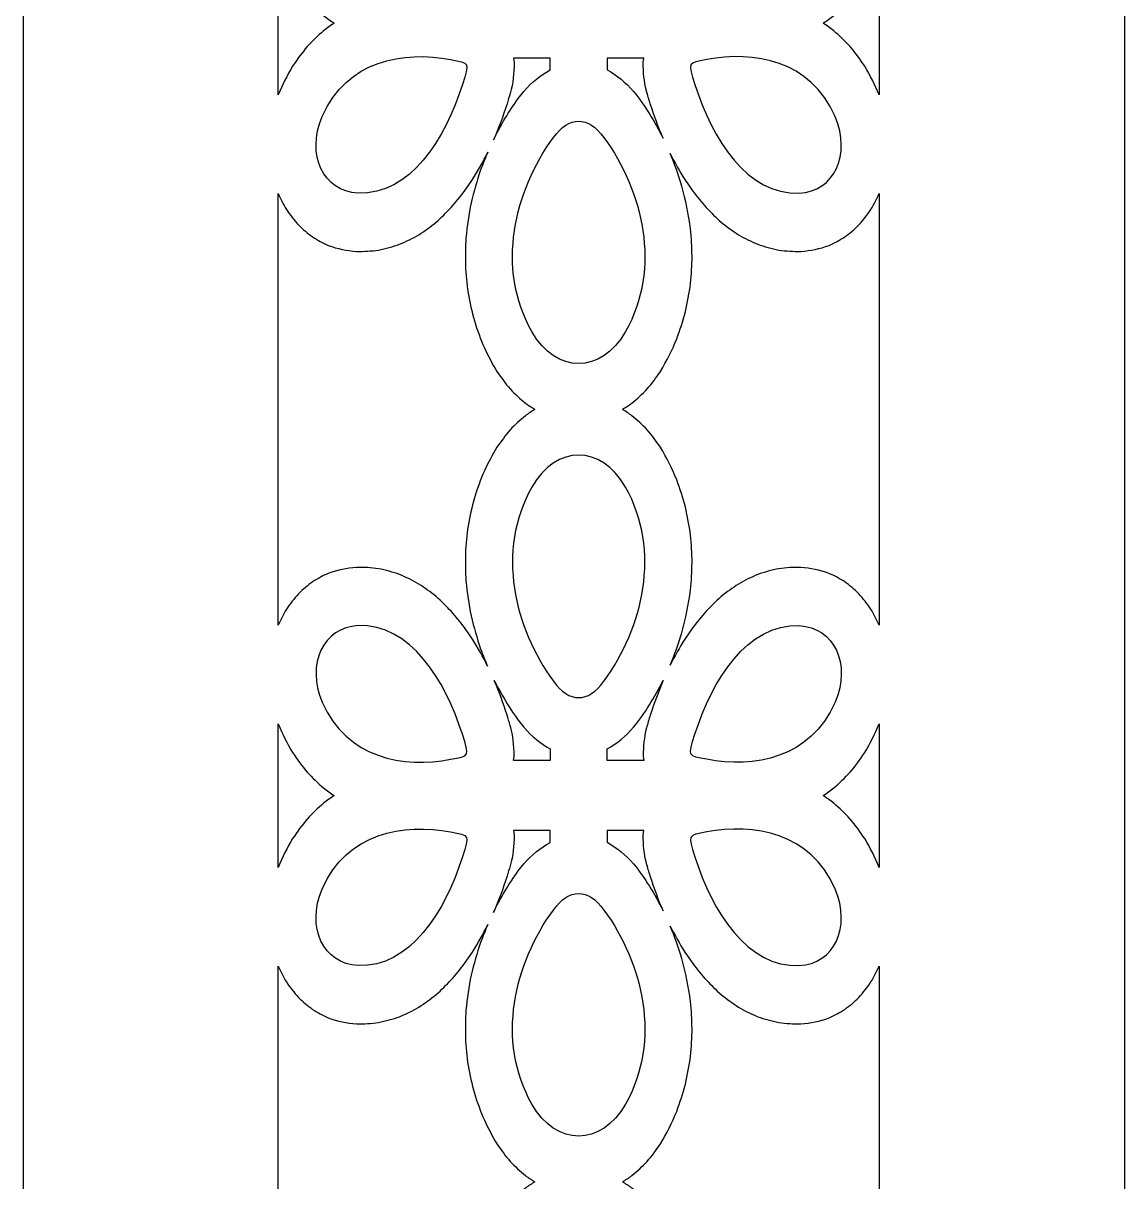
# Model space of a CAD drawing. Header units: centimetres. Extents: x -9.5 to -0.2, y -14.4 to 13.7.
# Drawn here: x -9.463 to -5.922, y -7.232 to -3.507 of the extents above; entities that cross this region are included whole.
import ezdxf

# ---------------------------------------------------------------- set-up
doc = ezdxf.new("R2010")
doc.units = ezdxf.units.CM
doc.header["$MEASUREMENT"] = 0
doc.layers.add('layer 1', color=7, linetype='Continuous')

msp = doc.modelspace()

# ---------------------------------------------------------------- linework, layer by layer
at = {"layer": 'layer 1', "color": 35}
for points, knots in [([(-5.92155, -14.3507), (-5.92155, -14.3507), (-9.46292, -14.3507), (-9.46292, -14.3507), (-9.46292, -14.3507), (-9.46292, -14.3507), (-9.46292, 13.74302), (-9.46292, 13.74302), (-9.46292, 13.74302), (-9.46292, 13.74302), (-5.92155, 13.74302), (-5.92155, 13.74302), (-5.92155, 13.74302), (-5.92155, 13.74302), (-5.92155, -14.3507), (-5.92155, -14.3507)], [0, 0, 0, 0, 0.2, 0.2, 0.2, 0.2, 0.4, 0.4, 0.4, 0.4, 0.6, 0.6, 0.6, 0.6, 1, 1, 1, 1]), ([(-8.64304, -3.73809), (-8.62951, -3.70492), (-8.61458, -3.67561), (-8.59679, -3.64556), (-8.59679, -3.64556), (-8.58185, -3.62312), (-8.56685, -3.60295), (-8.54998, -3.58271), (-8.54998, -3.58271), (-8.53291, -3.56434), (-8.51598, -3.54795), (-8.49745, -3.5319), (-8.49745, -3.5319), (-8.48605, -3.52303), (-8.47475, -3.51488), (-8.46337, -3.50733), (-8.46337, -3.50733), (-8.47481, -3.49966), (-8.48607, -3.49151), (-8.49745, -3.48265), (-8.49745, -3.48265), (-8.51598, -3.4666), (-8.5329, -3.45021), (-8.54998, -3.43184), (-8.54998, -3.43184), (-8.56685, -3.4116), (-8.58185, -3.39143), (-8.59679, -3.36898), (-8.59679, -3.36898), (-8.61458, -3.33894), (-8.62951, -3.30962), (-8.64304, -3.27646), (-8.64304, -3.27646), (-8.64304, -3.27646), (-8.64304, -3.73809), (-8.64304, -3.73809)], [0, 0, 0, 0, 0.1, 0.1, 0.1, 0.1, 0.2, 0.2, 0.2, 0.2, 0.3, 0.3, 0.3, 0.3, 0.4, 0.4, 0.4, 0.4, 0.5, 0.5, 0.5, 0.5, 0.6, 0.6, 0.6, 0.6, 0.7, 0.7, 0.7, 0.7, 0.8, 0.8, 0.8, 0.8, 1, 1, 1, 1]), ([(-6.71138, -3.27646), (-6.72491, -3.30962), (-6.73985, -3.33895), (-6.75763, -3.36898), (-6.75763, -3.36898), (-6.77258, -3.39143), (-6.78758, -3.41161), (-6.80445, -3.43185), (-6.80445, -3.43185), (-6.82154, -3.45022), (-6.83846, -3.46661), (-6.85699, -3.48266), (-6.85699, -3.48266), (-6.86834, -3.49148), (-6.87956, -3.49962), (-6.89096, -3.50727), (-6.89096, -3.50727), (-6.87956, -3.51493), (-6.86833, -3.52306), (-6.85698, -3.53189), (-6.85698, -3.53189), (-6.83845, -3.54795), (-6.82153, -3.56433), (-6.80445, -3.58271), (-6.80445, -3.58271), (-6.78758, -3.60294), (-6.77257, -3.62312), (-6.75763, -3.64556), (-6.75763, -3.64556), (-6.73985, -3.6756), (-6.72491, -3.70492), (-6.71138, -3.73808), (-6.71138, -3.73808), (-6.71138, -3.73808), (-6.71138, -3.27646), (-6.71138, -3.27646)], [0, 0, 0, 0, 0.1, 0.1, 0.1, 0.1, 0.2, 0.2, 0.2, 0.2, 0.3, 0.3, 0.3, 0.3, 0.4, 0.4, 0.4, 0.4, 0.5, 0.5, 0.5, 0.5, 0.6, 0.6, 0.6, 0.6, 0.7, 0.7, 0.7, 0.7, 0.8, 0.8, 0.8, 0.8, 1, 1, 1, 1]), ([(-8.08879, -3.62397), (-8.23923, -3.59547), (-8.42272, -3.6253), (-8.50148, -3.80779), (-8.50148, -3.80779), (-8.55417, -3.92987), (-8.49847, -4.04887), (-8.38645, -4.05361), (-8.38645, -4.05361), (-8.21898, -4.0607), (-8.1063, -3.87955), (-8.05108, -3.70454), (-8.05108, -3.70454), (-8.02837, -3.63258), (-8.02692, -3.63568), (-8.08879, -3.62397)], [0, 0, 0, 0, 0.2, 0.2, 0.2, 0.2, 0.4, 0.4, 0.4, 0.4, 0.6, 0.6, 0.6, 0.6, 1, 1, 1, 1]), ([(-7.26564, -3.62397), (-7.11519, -3.59546), (-6.9317, -3.6253), (-6.85294, -3.80779), (-6.85294, -3.80779), (-6.80025, -3.92987), (-6.85595, -4.04887), (-6.96798, -4.05362), (-6.96798, -4.05362), (-7.13544, -4.0607), (-7.24813, -3.87955), (-7.30334, -3.70455), (-7.30334, -3.70455), (-7.32605, -3.63258), (-7.3275, -3.63567), (-7.26564, -3.62397)], [0, 0, 0, 0, 0.2, 0.2, 0.2, 0.2, 0.4, 0.4, 0.4, 0.4, 0.6, 0.6, 0.6, 0.6, 1, 1, 1, 1]), ([(-7.76835, -3.61972), (-7.76835, -3.61972), (-7.76835, -3.65771), (-7.76835, -3.65771), (-7.76835, -3.65771), (-7.80048, -3.67462), (-7.82703, -3.69673), (-7.85384, -3.72709), (-7.85384, -3.72709), (-7.85384, -3.72709), (-7.87151, -3.74962), (-7.87151, -3.74962), (-7.87151, -3.74962), (-7.88614, -3.77035), (-7.90003, -3.79124), (-7.91363, -3.81302), (-7.91363, -3.81302), (-7.92711, -3.83603), (-7.93951, -3.85903), (-7.95105, -3.88255), (-7.95105, -3.88255), (-7.93471, -3.84531), (-7.92032, -3.80667), (-7.90752, -3.76616), (-7.90752, -3.76616), (-7.90402, -3.7551), (-7.90058, -3.74404), (-7.89734, -3.73287), (-7.89734, -3.73287), (-7.88808, -3.69896), (-7.88458, -3.67003), (-7.88501, -3.63394), (-7.88501, -3.63394), (-7.88501, -3.63394), (-7.88657, -3.61972), (-7.88657, -3.61972), (-7.88657, -3.61972), (-7.88657, -3.61972), (-7.76835, -3.61972), (-7.76835, -3.61972)], [0, 0, 0, 0, 0.0909091, 0.0909091, 0.0909091, 0.0909091, 0.1818182, 0.1818182, 0.1818182, 0.1818182, 0.2727273, 0.2727273, 0.2727273, 0.2727273, 0.3636364, 0.3636364, 0.3636364, 0.3636364, 0.4545455, 0.4545455, 0.4545455, 0.4545455, 0.5454545, 0.5454545, 0.5454545, 0.5454545, 0.6363636, 0.6363636, 0.6363636, 0.6363636, 0.7272727, 0.7272727, 0.7272727, 0.7272727, 0.8181818, 0.8181818, 0.8181818, 0.8181818, 1, 1, 1, 1]), ([(-7.58608, -3.65738), (-7.58608, -3.65738), (-7.58608, -3.61972), (-7.58608, -3.61972), (-7.58608, -3.61972), (-7.58608, -3.61972), (-7.46785, -3.61972), (-7.46785, -3.61972), (-7.46785, -3.61972), (-7.46785, -3.61972), (-7.46943, -3.63393), (-7.46943, -3.63393), (-7.46943, -3.63393), (-7.46979, -3.66678), (-7.46712, -3.69349), (-7.45933, -3.72468), (-7.45933, -3.72468), (-7.4555, -3.73869), (-7.45125, -3.75242), (-7.44689, -3.76619), (-7.44689, -3.76619), (-7.43467, -3.80481), (-7.42103, -3.84173), (-7.40563, -3.87735), (-7.40563, -3.87735), (-7.43297, -3.82327), (-7.46384, -3.77218), (-7.50059, -3.72708), (-7.50059, -3.72708), (-7.52719, -3.69697), (-7.5534, -3.67513), (-7.58608, -3.65738)], [0, 0, 0, 0, 0.1111111, 0.1111111, 0.1111111, 0.1111111, 0.2222222, 0.2222222, 0.2222222, 0.2222222, 0.3333333, 0.3333333, 0.3333333, 0.3333333, 0.4444444, 0.4444444, 0.4444444, 0.4444444, 0.5555556, 0.5555556, 0.5555556, 0.5555556, 0.6666667, 0.6666667, 0.6666667, 0.6666667, 0.7777778, 0.7777778, 0.7777778, 0.7777778, 1, 1, 1, 1]), ([(-7.7586, -3.87502), (-7.8833, -4.0465), (-7.94401, -4.29345), (-7.82784, -4.49876), (-7.82784, -4.49876), (-7.75013, -4.6361), (-7.60428, -4.63608), (-7.52658, -4.49876), (-7.52658, -4.49876), (-7.41042, -4.29345), (-7.47112, -4.0465), (-7.59582, -3.87502), (-7.59582, -3.87502), (-7.64709, -3.8045), (-7.70733, -3.8045), (-7.7586, -3.87502)], [0, 0, 0, 0, 0.2, 0.2, 0.2, 0.2, 0.4, 0.4, 0.4, 0.4, 0.6, 0.6, 0.6, 0.6, 1, 1, 1, 1]), ([(-8.64304, -5.44249), (-8.63499, -5.42447), (-8.62658, -5.40815), (-8.6166, -5.3912), (-8.6166, -5.3912), (-8.60436, -5.37316), (-8.59225, -5.35762), (-8.57812, -5.34181), (-8.57812, -5.34181), (-8.56325, -5.32731), (-8.54886, -5.31509), (-8.53257, -5.30314), (-8.53257, -5.30314), (-8.51581, -5.29256), (-8.49976, -5.28397), (-8.48205, -5.27606), (-8.48205, -5.27606), (-8.45136, -5.26488), (-8.42346, -5.25905), (-8.39153, -5.25666), (-8.39153, -5.25666), (-8.36724, -5.25647), (-8.3444, -5.25787), (-8.32025, -5.26108), (-8.32025, -5.26108), (-8.29702, -5.26582), (-8.27536, -5.27177), (-8.25271, -5.27967), (-8.25271, -5.27967), (-8.23128, -5.28874), (-8.21133, -5.29863), (-8.1908, -5.31039), (-8.1908, -5.31039), (-8.17153, -5.32291), (-8.15355, -5.33596), (-8.13534, -5.35066), (-8.13534, -5.35066), (-8.10134, -5.38083), (-8.0723, -5.41268), (-8.0437, -5.45037), (-8.0437, -5.45037), (-8.0437, -5.45037), (-8.01833, -5.48733), (-8.01833, -5.48733), (-8.01833, -5.48733), (-8.00076, -5.51553), (-7.98477, -5.54432), (-7.97018, -5.57395), (-7.97018, -5.57395), (-7.97799, -5.55594), (-7.98537, -5.5376), (-7.99244, -5.5186), (-7.99244, -5.5186), (-8.00429, -5.4836), (-8.01414, -5.44931), (-8.02275, -5.41287), (-8.02275, -5.41287), (-8.03035, -5.37515), (-8.03575, -5.33889), (-8.03944, -5.30027), (-8.03944, -5.30027), (-8.0412, -5.27059), (-8.0418, -5.24205), (-8.04131, -5.21229), (-8.04131, -5.21229), (-8.03961, -5.18181), (-8.03681, -5.15287), (-8.03266, -5.12274), (-8.03266, -5.12274), (-8.02712, -5.09207), (-8.02062, -5.06331), (-8.01253, -5.03352), (-8.01253, -5.03352), (-8.00291, -5.00344), (-7.99255, -4.97553), (-7.98043, -4.94686), (-7.98043, -4.94686), (-7.96775, -4.92033), (-7.95478, -4.89548), (-7.93993, -4.87072), (-7.93993, -4.87072), (-7.92639, -4.85061), (-7.91283, -4.83262), (-7.89751, -4.81456), (-7.89751, -4.81456), (-7.88158, -4.79786), (-7.86599, -4.78336), (-7.84856, -4.76912), (-7.84856, -4.76912), (-7.83823, -4.76174), (-7.82812, -4.75507), (-7.81775, -4.74882), (-7.81775, -4.74882), (-7.82812, -4.74257), (-7.83823, -4.73591), (-7.84856, -4.72853), (-7.84856, -4.72853), (-7.86599, -4.71428), (-7.88158, -4.69979), (-7.89751, -4.68309), (-7.89751, -4.68309), (-7.91283, -4.66503), (-7.92639, -4.64704), (-7.93993, -4.62693), (-7.93993, -4.62693), (-7.95478, -4.60216), (-7.96775, -4.57732), (-7.98043, -4.55079), (-7.98043, -4.55079), (-7.99255, -4.52212), (-8.00291, -4.49421), (-8.01253, -4.46414), (-8.01253, -4.46414), (-8.02062, -4.43433), (-8.02712, -4.40558), (-8.03266, -4.37491), (-8.03266, -4.37491), (-8.03682, -4.34478), (-8.03961, -4.31584), (-8.04131, -4.28536), (-8.04131, -4.28536), (-8.0418, -4.2556), (-8.0412, -4.22705), (-8.03945, -4.19738), (-8.03945, -4.19738), (-8.03575, -4.15876), (-8.03035, -4.12249), (-8.02275, -4.08477), (-8.02275, -4.08477), (-8.01415, -4.04833), (-8.00429, -4.01404), (-7.99244, -3.97903), (-7.99244, -3.97903), (-7.98514, -3.95943), (-7.97749, -3.94053), (-7.96941, -3.92211), (-7.96941, -3.92211), (-7.98421, -3.95229), (-8.00045, -3.98161), (-8.01833, -4.01031), (-8.01833, -4.01031), (-8.01833, -4.01031), (-8.0437, -4.04728), (-8.0437, -4.04728), (-8.0437, -4.04728), (-8.07231, -4.08496), (-8.10134, -4.11679), (-8.13533, -4.14698), (-8.13533, -4.14698), (-8.15354, -4.16167), (-8.17152, -4.17472), (-8.19078, -4.18724), (-8.19078, -4.18724), (-8.21132, -4.19901), (-8.23128, -4.2089), (-8.25273, -4.21797), (-8.25273, -4.21797), (-8.27536, -4.22587), (-8.29702, -4.23182), (-8.32025, -4.23656), (-8.32025, -4.23656), (-8.3444, -4.23977), (-8.36724, -4.24117), (-8.39154, -4.24099), (-8.39154, -4.24099), (-8.42347, -4.23858), (-8.45137, -4.23276), (-8.48206, -4.22157), (-8.48206, -4.22157), (-8.49976, -4.21366), (-8.51582, -4.20506), (-8.53258, -4.1945), (-8.53258, -4.1945), (-8.54886, -4.18254), (-8.56325, -4.17032), (-8.57812, -4.15582), (-8.57812, -4.15582), (-8.59224, -4.14002), (-8.60436, -4.12448), (-8.6166, -4.10645), (-8.6166, -4.10645), (-8.62658, -4.08949), (-8.63499, -4.07317), (-8.64304, -4.05514), (-8.64304, -4.05514), (-8.64304, -4.05514), (-8.64304, -5.44249), (-8.64304, -5.44249)], [0, 0, 0, 0, 0.0208333, 0.0208333, 0.0208333, 0.0208333, 0.0416667, 0.0416667, 0.0416667, 0.0416667, 0.0625, 0.0625, 0.0625, 0.0625, 0.0833333, 0.0833333, 0.0833333, 0.0833333, 0.1041667, 0.1041667, 0.1041667, 0.1041667, 0.125, 0.125, 0.125, 0.125, 0.1458333, 0.1458333, 0.1458333, 0.1458333, 0.1666667, 0.1666667, 0.1666667, 0.1666667, 0.1875, 0.1875, 0.1875, 0.1875, 0.2083333, 0.2083333, 0.2083333, 0.2083333, 0.2291667, 0.2291667, 0.2291667, 0.2291667, 0.25, 0.25, 0.25, 0.25, 0.2708333, 0.2708333, 0.2708333, 0.2708333, 0.2916667, 0.2916667, 0.2916667, 0.2916667, 0.3125, 0.3125, 0.3125, 0.3125, 0.3333333, 0.3333333, 0.3333333, 0.3333333, 0.3541667, 0.3541667, 0.3541667, 0.3541667, 0.375, 0.375, 0.375, 0.375, 0.3958333, 0.3958333, 0.3958333, 0.3958333, 0.4166667, 0.4166667, 0.4166667, 0.4166667, 0.4375, 0.4375, 0.4375, 0.4375, 0.4583333, 0.4583333, 0.4583333, 0.4583333, 0.4791667, 0.4791667, 0.4791667, 0.4791667, 0.5, 0.5, 0.5, 0.5, 0.5208333, 0.5208333, 0.5208333, 0.5208333, 0.5416667, 0.5416667, 0.5416667, 0.5416667, 0.5625, 0.5625, 0.5625, 0.5625, 0.5833333, 0.5833333, 0.5833333, 0.5833333, 0.6041667, 0.6041667, 0.6041667, 0.6041667, 0.625, 0.625, 0.625, 0.625, 0.6458333, 0.6458333, 0.6458333, 0.6458333, 0.6666667, 0.6666667, 0.6666667, 0.6666667, 0.6875, 0.6875, 0.6875, 0.6875, 0.7083333, 0.7083333, 0.7083333, 0.7083333, 0.7291667, 0.7291667, 0.7291667, 0.7291667, 0.75, 0.75, 0.75, 0.75, 0.7708333, 0.7708333, 0.7708333, 0.7708333, 0.7916667, 0.7916667, 0.7916667, 0.7916667, 0.8125, 0.8125, 0.8125, 0.8125, 0.8333333, 0.8333333, 0.8333333, 0.8333333, 0.8541667, 0.8541667, 0.8541667, 0.8541667, 0.875, 0.875, 0.875, 0.875, 0.8958333, 0.8958333, 0.8958333, 0.8958333, 0.9166667, 0.9166667, 0.9166667, 0.9166667, 0.9375, 0.9375, 0.9375, 0.9375, 0.9583333, 0.9583333, 0.9583333, 0.9583333, 1, 1, 1, 1]), ([(-6.71138, -4.05514), (-6.71943, -4.07317), (-6.72786, -4.0895), (-6.73783, -4.10646), (-6.73783, -4.10646), (-6.75008, -4.12449), (-6.76219, -4.14003), (-6.77632, -4.15583), (-6.77632, -4.15583), (-6.79118, -4.17033), (-6.80557, -4.18254), (-6.82185, -4.1945), (-6.82185, -4.1945), (-6.83861, -4.20507), (-6.85467, -4.21366), (-6.87236, -4.22157), (-6.87236, -4.22157), (-6.90305, -4.23276), (-6.93096, -4.23859), (-6.96288, -4.24099), (-6.96288, -4.24099), (-6.98719, -4.24117), (-7.01003, -4.23978), (-7.03418, -4.23656), (-7.03418, -4.23656), (-7.05741, -4.23182), (-7.07907, -4.22587), (-7.10171, -4.21797), (-7.10171, -4.21797), (-7.12315, -4.20891), (-7.14311, -4.19901), (-7.16365, -4.18724), (-7.16365, -4.18724), (-7.18291, -4.17473), (-7.20089, -4.16167), (-7.21909, -4.14698), (-7.21909, -4.14698), (-7.25309, -4.1168), (-7.28212, -4.08497), (-7.31073, -4.04728), (-7.31073, -4.04728), (-7.31073, -4.04728), (-7.3361, -4.01031), (-7.3361, -4.01031), (-7.3361, -4.01031), (-7.35312, -3.98301), (-7.36863, -3.95516), (-7.38283, -3.92654), (-7.38283, -3.92654), (-7.36863, -3.96055), (-7.35637, -3.99461), (-7.34529, -4.03097), (-7.34529, -4.03097), (-7.33289, -4.07687), (-7.32401, -4.12087), (-7.31773, -4.16867), (-7.31773, -4.16867), (-7.31493, -4.19797), (-7.31327, -4.22627), (-7.31263, -4.25579), (-7.31263, -4.25579), (-7.31313, -4.28605), (-7.31475, -4.31491), (-7.31764, -4.34499), (-7.31764, -4.34499), (-7.32186, -4.37567), (-7.32711, -4.40456), (-7.33387, -4.43456), (-7.33387, -4.43456), (-7.34212, -4.46492), (-7.35118, -4.49319), (-7.36197, -4.52232), (-7.36197, -4.52232), (-7.37768, -4.55951), (-7.39426, -4.5932), (-7.4145, -4.62694), (-7.4145, -4.62694), (-7.42803, -4.64704), (-7.4416, -4.66502), (-7.4569, -4.68308), (-7.4569, -4.68308), (-7.47283, -4.69977), (-7.48844, -4.71428), (-7.50586, -4.72852), (-7.50586, -4.72852), (-7.51619, -4.7359), (-7.52631, -4.74257), (-7.53668, -4.74882), (-7.53668, -4.74882), (-7.52631, -4.75507), (-7.51619, -4.76174), (-7.50585, -4.76913), (-7.50585, -4.76913), (-7.48844, -4.78336), (-7.47283, -4.79788), (-7.4569, -4.81456), (-7.4569, -4.81456), (-7.4416, -4.83262), (-7.42803, -4.85061), (-7.4145, -4.87071), (-7.4145, -4.87071), (-7.39426, -4.90444), (-7.37768, -4.93813), (-7.36197, -4.97532), (-7.36197, -4.97532), (-7.35118, -5.00446), (-7.34212, -5.03272), (-7.33387, -5.06309), (-7.33387, -5.06309), (-7.32711, -5.09309), (-7.32186, -5.12198), (-7.31764, -5.15266), (-7.31764, -5.15266), (-7.31475, -5.18273), (-7.31313, -5.2116), (-7.31263, -5.24186), (-7.31263, -5.24186), (-7.31327, -5.27137), (-7.31493, -5.29968), (-7.31773, -5.32898), (-7.31773, -5.32898), (-7.32401, -5.37677), (-7.33289, -5.42076), (-7.34529, -5.46667), (-7.34529, -5.46667), (-7.35636, -5.50302), (-7.36862, -5.53708), (-7.38282, -5.57108), (-7.38282, -5.57108), (-7.36862, -5.54247), (-7.35311, -5.51463), (-7.33609, -5.48733), (-7.33609, -5.48733), (-7.33609, -5.48733), (-7.31072, -5.45036), (-7.31072, -5.45036), (-7.31072, -5.45036), (-7.28212, -5.41267), (-7.25308, -5.38082), (-7.21908, -5.35065), (-7.21908, -5.35065), (-7.20088, -5.33596), (-7.18289, -5.3229), (-7.16363, -5.31038), (-7.16363, -5.31038), (-7.1431, -5.29863), (-7.12314, -5.28873), (-7.10172, -5.27967), (-7.10172, -5.27967), (-7.07907, -5.27177), (-7.05741, -5.26582), (-7.03418, -5.26108), (-7.03418, -5.26108), (-7.01003, -5.25787), (-6.98719, -5.25647), (-6.96289, -5.25666), (-6.96289, -5.25666), (-6.93097, -5.25905), (-6.90306, -5.26488), (-6.87237, -5.27606), (-6.87237, -5.27606), (-6.85467, -5.28397), (-6.83862, -5.29256), (-6.82186, -5.30314), (-6.82186, -5.30314), (-6.80557, -5.31509), (-6.79118, -5.32731), (-6.77631, -5.34181), (-6.77631, -5.34181), (-6.76219, -5.35761), (-6.75008, -5.37315), (-6.73783, -5.39119), (-6.73783, -5.39119), (-6.72785, -5.40814), (-6.71943, -5.42446), (-6.71138, -5.44249), (-6.71138, -5.44249), (-6.71138, -5.44249), (-6.71138, -4.05514), (-6.71138, -4.05514)], [0, 0, 0, 0, 0.0217391, 0.0217391, 0.0217391, 0.0217391, 0.0434783, 0.0434783, 0.0434783, 0.0434783, 0.0652174, 0.0652174, 0.0652174, 0.0652174, 0.0869565, 0.0869565, 0.0869565, 0.0869565, 0.1086957, 0.1086957, 0.1086957, 0.1086957, 0.1304348, 0.1304348, 0.1304348, 0.1304348, 0.1521739, 0.1521739, 0.1521739, 0.1521739, 0.173913, 0.173913, 0.173913, 0.173913, 0.1956522, 0.1956522, 0.1956522, 0.1956522, 0.2173913, 0.2173913, 0.2173913, 0.2173913, 0.2391304, 0.2391304, 0.2391304, 0.2391304, 0.2608696, 0.2608696, 0.2608696, 0.2608696, 0.2826087, 0.2826087, 0.2826087, 0.2826087, 0.3043478, 0.3043478, 0.3043478, 0.3043478, 0.326087, 0.326087, 0.326087, 0.326087, 0.3478261, 0.3478261, 0.3478261, 0.3478261, 0.3695652, 0.3695652, 0.3695652, 0.3695652, 0.3913043, 0.3913043, 0.3913043, 0.3913043, 0.4130435, 0.4130435, 0.4130435, 0.4130435, 0.4347826, 0.4347826, 0.4347826, 0.4347826, 0.4565217, 0.4565217, 0.4565217, 0.4565217, 0.4782609, 0.4782609, 0.4782609, 0.4782609, 0.5, 0.5, 0.5, 0.5, 0.5217391, 0.5217391, 0.5217391, 0.5217391, 0.5434783, 0.5434783, 0.5434783, 0.5434783, 0.5652174, 0.5652174, 0.5652174, 0.5652174, 0.5869565, 0.5869565, 0.5869565, 0.5869565, 0.6086957, 0.6086957, 0.6086957, 0.6086957, 0.6304348, 0.6304348, 0.6304348, 0.6304348, 0.6521739, 0.6521739, 0.6521739, 0.6521739, 0.673913, 0.673913, 0.673913, 0.673913, 0.6956522, 0.6956522, 0.6956522, 0.6956522, 0.7173913, 0.7173913, 0.7173913, 0.7173913, 0.7391304, 0.7391304, 0.7391304, 0.7391304, 0.7608696, 0.7608696, 0.7608696, 0.7608696, 0.7826087, 0.7826087, 0.7826087, 0.7826087, 0.8043478, 0.8043478, 0.8043478, 0.8043478, 0.826087, 0.826087, 0.826087, 0.826087, 0.8478261, 0.8478261, 0.8478261, 0.8478261, 0.8695652, 0.8695652, 0.8695652, 0.8695652, 0.8913043, 0.8913043, 0.8913043, 0.8913043, 0.9130435, 0.9130435, 0.9130435, 0.9130435, 0.9347826, 0.9347826, 0.9347826, 0.9347826, 0.9565217, 0.9565217, 0.9565217, 0.9565217, 1, 1, 1, 1]), ([(-7.7586, -5.62262), (-7.8833, -5.45115), (-7.944, -5.20419), (-7.82784, -4.99889), (-7.82784, -4.99889), (-7.75013, -4.86154), (-7.60428, -4.86156), (-7.52658, -4.99889), (-7.52658, -4.99889), (-7.41042, -5.20419), (-7.47112, -5.45115), (-7.59582, -5.62262), (-7.59582, -5.62262), (-7.64709, -5.69315), (-7.70733, -5.69314), (-7.7586, -5.62262)], [0, 0, 0, 0, 0.2, 0.2, 0.2, 0.2, 0.4, 0.4, 0.4, 0.4, 0.6, 0.6, 0.6, 0.6, 1, 1, 1, 1]), ([(-8.08879, -5.87367), (-8.23923, -5.90217), (-8.42272, -5.87235), (-8.50148, -5.68986), (-8.50148, -5.68986), (-8.55417, -5.56777), (-8.49847, -5.44877), (-8.38645, -5.44403), (-8.38645, -5.44403), (-8.21898, -5.43694), (-8.1063, -5.6181), (-8.05108, -5.7931), (-8.05108, -5.7931), (-8.02837, -5.86506), (-8.02692, -5.86196), (-8.08879, -5.87367)], [0, 0, 0, 0, 0.2, 0.2, 0.2, 0.2, 0.4, 0.4, 0.4, 0.4, 0.6, 0.6, 0.6, 0.6, 1, 1, 1, 1]), ([(-7.26564, -5.87367), (-7.1152, -5.90217), (-6.9317, -5.87235), (-6.85294, -5.68986), (-6.85294, -5.68986), (-6.80025, -5.56777), (-6.85596, -5.44877), (-6.96797, -5.44403), (-6.96797, -5.44403), (-7.13544, -5.43694), (-7.24812, -5.6181), (-7.30334, -5.7931), (-7.30334, -5.7931), (-7.32606, -5.86506), (-7.3275, -5.86196), (-7.26564, -5.87367)], [0, 0, 0, 0, 0.2, 0.2, 0.2, 0.2, 0.4, 0.4, 0.4, 0.4, 0.6, 0.6, 0.6, 0.6, 1, 1, 1, 1]), ([(-7.8715, -5.74804), (-7.89608, -5.71322), (-7.91807, -5.67803), (-7.93906, -5.63978), (-7.93906, -5.63978), (-7.94229, -5.63347), (-7.94545, -5.62717), (-7.94854, -5.62085), (-7.94854, -5.62085), (-7.93324, -5.6563), (-7.91967, -5.69304), (-7.90753, -5.73146), (-7.90753, -5.73146), (-7.90403, -5.74252), (-7.90058, -5.75359), (-7.89734, -5.76476), (-7.89734, -5.76476), (-7.88808, -5.79867), (-7.88458, -5.8276), (-7.88501, -5.86369), (-7.88501, -5.86369), (-7.88501, -5.86369), (-7.88657, -5.87792), (-7.88657, -5.87792), (-7.88657, -5.87792), (-7.88657, -5.87792), (-7.76835, -5.87792), (-7.76835, -5.87792), (-7.76835, -5.87792), (-7.76835, -5.87792), (-7.76835, -5.83993), (-7.76835, -5.83993), (-7.76835, -5.83993), (-7.80047, -5.82302), (-7.82703, -5.8009), (-7.85383, -5.77056), (-7.85383, -5.77056), (-7.85383, -5.77056), (-7.8715, -5.74804), (-7.8715, -5.74804)], [0, 0, 0, 0, 0.0909091, 0.0909091, 0.0909091, 0.0909091, 0.1818182, 0.1818182, 0.1818182, 0.1818182, 0.2727273, 0.2727273, 0.2727273, 0.2727273, 0.3636364, 0.3636364, 0.3636364, 0.3636364, 0.4545455, 0.4545455, 0.4545455, 0.4545455, 0.5454545, 0.5454545, 0.5454545, 0.5454545, 0.6363636, 0.6363636, 0.6363636, 0.6363636, 0.7272727, 0.7272727, 0.7272727, 0.7272727, 0.8181818, 0.8181818, 0.8181818, 0.8181818, 1, 1, 1, 1]), ([(-7.58608, -5.87792), (-7.58608, -5.87792), (-7.46785, -5.87792), (-7.46785, -5.87792), (-7.46785, -5.87792), (-7.46785, -5.87792), (-7.46943, -5.8637), (-7.46943, -5.8637), (-7.46943, -5.8637), (-7.46979, -5.83085), (-7.46712, -5.80415), (-7.45933, -5.77297), (-7.45933, -5.77297), (-7.4555, -5.75894), (-7.45125, -5.74519), (-7.44688, -5.7314), (-7.44688, -5.7314), (-7.43464, -5.69277), (-7.421, -5.65585), (-7.4056, -5.62023), (-7.4056, -5.62023), (-7.43294, -5.67433), (-7.46383, -5.72546), (-7.5006, -5.77057), (-7.5006, -5.77057), (-7.5272, -5.80068), (-7.5534, -5.82251), (-7.58608, -5.84025), (-7.58608, -5.84025), (-7.58608, -5.84025), (-7.58608, -5.87792), (-7.58608, -5.87792)], [0, 0, 0, 0, 0.1111111, 0.1111111, 0.1111111, 0.1111111, 0.2222222, 0.2222222, 0.2222222, 0.2222222, 0.3333333, 0.3333333, 0.3333333, 0.3333333, 0.4444444, 0.4444444, 0.4444444, 0.4444444, 0.5555556, 0.5555556, 0.5555556, 0.5555556, 0.6666667, 0.6666667, 0.6666667, 0.6666667, 0.7777778, 0.7777778, 0.7777778, 0.7777778, 1, 1, 1, 1]), ([(-8.64304, -6.22117), (-8.62951, -6.18801), (-8.61458, -6.15869), (-8.59679, -6.12865), (-8.59679, -6.12865), (-8.58185, -6.10621), (-8.56685, -6.08604), (-8.54998, -6.0658), (-8.54998, -6.0658), (-8.53291, -6.04742), (-8.51598, -6.03104), (-8.49745, -6.01498), (-8.49745, -6.01498), (-8.48605, -6.00611), (-8.47475, -5.99797), (-8.46337, -5.99042), (-8.46337, -5.99042), (-8.47481, -5.98275), (-8.48607, -5.97459), (-8.49745, -5.96574), (-8.49745, -5.96574), (-8.51598, -5.94969), (-8.5329, -5.9333), (-8.54998, -5.91493), (-8.54998, -5.91493), (-8.56685, -5.89469), (-8.58185, -5.87452), (-8.59679, -5.85207), (-8.59679, -5.85207), (-8.61458, -5.82203), (-8.62951, -5.7927), (-8.64304, -5.75955), (-8.64304, -5.75955), (-8.64304, -5.75955), (-8.64304, -6.22117), (-8.64304, -6.22117)], [0, 0, 0, 0, 0.1, 0.1, 0.1, 0.1, 0.2, 0.2, 0.2, 0.2, 0.3, 0.3, 0.3, 0.3, 0.4, 0.4, 0.4, 0.4, 0.5, 0.5, 0.5, 0.5, 0.6, 0.6, 0.6, 0.6, 0.7, 0.7, 0.7, 0.7, 0.8, 0.8, 0.8, 0.8, 1, 1, 1, 1]), ([(-6.71138, -5.75955), (-6.72491, -5.79271), (-6.73985, -5.82204), (-6.75763, -5.85207), (-6.75763, -5.85207), (-6.77258, -5.87452), (-6.78758, -5.89469), (-6.80445, -5.91494), (-6.80445, -5.91494), (-6.82154, -5.93331), (-6.83846, -5.94969), (-6.85699, -5.96575), (-6.85699, -5.96575), (-6.86834, -5.97457), (-6.87956, -5.98271), (-6.89096, -5.99036), (-6.89096, -5.99036), (-6.87956, -5.99801), (-6.86833, -6.00615), (-6.85698, -6.01498), (-6.85698, -6.01498), (-6.83845, -6.03104), (-6.82153, -6.04742), (-6.80445, -6.06579), (-6.80445, -6.06579), (-6.78758, -6.08603), (-6.77257, -6.1062), (-6.75763, -6.12865), (-6.75763, -6.12865), (-6.73985, -6.15869), (-6.72491, -6.18801), (-6.71138, -6.22116), (-6.71138, -6.22116), (-6.71138, -6.22116), (-6.71138, -5.75955), (-6.71138, -5.75955)], [0, 0, 0, 0, 0.1, 0.1, 0.1, 0.1, 0.2, 0.2, 0.2, 0.2, 0.3, 0.3, 0.3, 0.3, 0.4, 0.4, 0.4, 0.4, 0.5, 0.5, 0.5, 0.5, 0.6, 0.6, 0.6, 0.6, 0.7, 0.7, 0.7, 0.7, 0.8, 0.8, 0.8, 0.8, 1, 1, 1, 1]), ([(-8.08879, -6.10706), (-8.23923, -6.07855), (-8.42272, -6.10839), (-8.50148, -6.29088), (-8.50148, -6.29088), (-8.55417, -6.41296), (-8.49847, -6.53196), (-8.38645, -6.5367), (-8.38645, -6.5367), (-8.21898, -6.54379), (-8.1063, -6.36264), (-8.05108, -6.18763), (-8.05108, -6.18763), (-8.02837, -6.11567), (-8.02692, -6.11877), (-8.08879, -6.10706)], [0, 0, 0, 0, 0.2, 0.2, 0.2, 0.2, 0.4, 0.4, 0.4, 0.4, 0.6, 0.6, 0.6, 0.6, 1, 1, 1, 1]), ([(-7.76835, -6.10281), (-7.76835, -6.10281), (-7.76835, -6.1408), (-7.76835, -6.1408), (-7.76835, -6.1408), (-7.80048, -6.15771), (-7.82703, -6.17982), (-7.85384, -6.21018), (-7.85384, -6.21018), (-7.85384, -6.21018), (-7.87151, -6.23271), (-7.87151, -6.23271), (-7.87151, -6.23271), (-7.88614, -6.25343), (-7.90003, -6.27432), (-7.91363, -6.29611), (-7.91363, -6.29611), (-7.92711, -6.31912), (-7.93951, -6.34212), (-7.95105, -6.36564), (-7.95105, -6.36564), (-7.93471, -6.3284), (-7.92032, -6.28976), (-7.90752, -6.24925), (-7.90752, -6.24925), (-7.90402, -6.23819), (-7.90058, -6.22713), (-7.89734, -6.21596), (-7.89734, -6.21596), (-7.88808, -6.18205), (-7.88458, -6.15312), (-7.88501, -6.11703), (-7.88501, -6.11703), (-7.88501, -6.11703), (-7.88657, -6.10281), (-7.88657, -6.10281), (-7.88657, -6.10281), (-7.88657, -6.10281), (-7.76835, -6.10281), (-7.76835, -6.10281)], [0, 0, 0, 0, 0.0909091, 0.0909091, 0.0909091, 0.0909091, 0.1818182, 0.1818182, 0.1818182, 0.1818182, 0.2727273, 0.2727273, 0.2727273, 0.2727273, 0.3636364, 0.3636364, 0.3636364, 0.3636364, 0.4545455, 0.4545455, 0.4545455, 0.4545455, 0.5454545, 0.5454545, 0.5454545, 0.5454545, 0.6363636, 0.6363636, 0.6363636, 0.6363636, 0.7272727, 0.7272727, 0.7272727, 0.7272727, 0.8181818, 0.8181818, 0.8181818, 0.8181818, 1, 1, 1, 1]), ([(-7.58608, -6.14047), (-7.58608, -6.14047), (-7.58608, -6.10281), (-7.58608, -6.10281), (-7.58608, -6.10281), (-7.58608, -6.10281), (-7.46785, -6.10281), (-7.46785, -6.10281), (-7.46785, -6.10281), (-7.46785, -6.10281), (-7.46943, -6.11701), (-7.46943, -6.11701), (-7.46943, -6.11701), (-7.46979, -6.14987), (-7.46712, -6.17658), (-7.45933, -6.20777), (-7.45933, -6.20777), (-7.4555, -6.22177), (-7.45125, -6.23551), (-7.44689, -6.24927), (-7.44689, -6.24927), (-7.43467, -6.2879), (-7.42103, -6.32482), (-7.40563, -6.36044), (-7.40563, -6.36044), (-7.43297, -6.30636), (-7.46384, -6.25527), (-7.50059, -6.21017), (-7.50059, -6.21017), (-7.52719, -6.18006), (-7.5534, -6.15822), (-7.58608, -6.14047)], [0, 0, 0, 0, 0.1111111, 0.1111111, 0.1111111, 0.1111111, 0.2222222, 0.2222222, 0.2222222, 0.2222222, 0.3333333, 0.3333333, 0.3333333, 0.3333333, 0.4444444, 0.4444444, 0.4444444, 0.4444444, 0.5555556, 0.5555556, 0.5555556, 0.5555556, 0.6666667, 0.6666667, 0.6666667, 0.6666667, 0.7777778, 0.7777778, 0.7777778, 0.7777778, 1, 1, 1, 1]), ([(-7.26564, -6.10705), (-7.11519, -6.07855), (-6.9317, -6.10839), (-6.85294, -6.29088), (-6.85294, -6.29088), (-6.80025, -6.41296), (-6.85595, -6.53196), (-6.96798, -6.5367), (-6.96798, -6.5367), (-7.13544, -6.54379), (-7.24813, -6.36264), (-7.30334, -6.18763), (-7.30334, -6.18763), (-7.32605, -6.11566), (-7.3275, -6.11876), (-7.26564, -6.10705)], [0, 0, 0, 0, 0.2, 0.2, 0.2, 0.2, 0.4, 0.4, 0.4, 0.4, 0.6, 0.6, 0.6, 0.6, 1, 1, 1, 1]), ([(-7.7586, -6.35811), (-7.8833, -6.52959), (-7.94401, -6.77654), (-7.82784, -6.98185), (-7.82784, -6.98185), (-7.75013, -7.11919), (-7.60428, -7.11917), (-7.52658, -6.98185), (-7.52658, -6.98185), (-7.41042, -6.77654), (-7.47112, -6.52959), (-7.59582, -6.35811), (-7.59582, -6.35811), (-7.64709, -6.28759), (-7.70733, -6.28759), (-7.7586, -6.35811)], [0, 0, 0, 0, 0.2, 0.2, 0.2, 0.2, 0.4, 0.4, 0.4, 0.4, 0.6, 0.6, 0.6, 0.6, 1, 1, 1, 1]), ([(-7.97018, -8.05704), (-7.97799, -8.03903), (-7.98537, -8.02068), (-7.99244, -8.00169), (-7.99244, -8.00169), (-8.00429, -7.96669), (-8.01414, -7.9324), (-8.02275, -7.89596), (-8.02275, -7.89596), (-8.03035, -7.85824), (-8.03575, -7.82198), (-8.03944, -7.78335), (-8.03944, -7.78335), (-8.0412, -7.75368), (-8.0418, -7.72514), (-8.04131, -7.69538), (-8.04131, -7.69538), (-8.03961, -7.6649), (-8.03681, -7.63595), (-8.03266, -7.60582), (-8.03266, -7.60582), (-8.02712, -7.57516), (-8.02062, -7.5464), (-8.01253, -7.51661), (-8.01253, -7.51661), (-8.00291, -7.48653), (-7.99255, -7.45862), (-7.98043, -7.42994), (-7.98043, -7.42994), (-7.96775, -7.40341), (-7.95478, -7.37857), (-7.93993, -7.35381), (-7.93993, -7.35381), (-7.92639, -7.3337), (-7.91283, -7.31571), (-7.89751, -7.29765), (-7.89751, -7.29765), (-7.88158, -7.28095), (-7.86599, -7.26645), (-7.84856, -7.25221), (-7.84856, -7.25221), (-7.83823, -7.24483), (-7.82812, -7.23815), (-7.81775, -7.23191), (-7.81775, -7.23191), (-7.82812, -7.22566), (-7.83823, -7.219), (-7.84856, -7.21161), (-7.84856, -7.21161), (-7.86599, -7.19737), (-7.88158, -7.18287), (-7.89751, -7.16618), (-7.89751, -7.16618), (-7.91283, -7.14812), (-7.92639, -7.13013), (-7.93993, -7.11002), (-7.93993, -7.11002), (-7.95478, -7.08525), (-7.96775, -7.06041), (-7.98043, -7.03388), (-7.98043, -7.03388), (-7.99255, -7.00521), (-8.00291, -6.9773), (-8.01253, -6.94722), (-8.01253, -6.94722), (-8.02062, -6.91742), (-8.02712, -6.88867), (-8.03266, -6.858), (-8.03266, -6.858), (-8.03682, -6.82787), (-8.03961, -6.79893), (-8.04131, -6.76845), (-8.04131, -6.76845), (-8.0418, -6.73869), (-8.0412, -6.71014), (-8.03945, -6.68047), (-8.03945, -6.68047), (-8.03575, -6.64184), (-8.03035, -6.60558), (-8.02275, -6.56786), (-8.02275, -6.56786), (-8.01415, -6.53142), (-8.00429, -6.49712), (-7.99244, -6.46212), (-7.99244, -6.46212), (-7.98514, -6.44252), (-7.97749, -6.42362), (-7.96941, -6.40519), (-7.96941, -6.40519), (-7.98421, -6.43538), (-8.00045, -6.4647), (-8.01833, -6.4934), (-8.01833, -6.4934), (-8.01833, -6.4934), (-8.0437, -6.53036), (-8.0437, -6.53036), (-8.0437, -6.53036), (-8.07231, -6.56805), (-8.10134, -6.59988), (-8.13533, -6.63007), (-8.13533, -6.63007), (-8.15354, -6.64476), (-8.17152, -6.65781), (-8.19078, -6.67033), (-8.19078, -6.67033), (-8.21132, -6.6821), (-8.23128, -6.69199), (-8.25273, -6.70106), (-8.25273, -6.70106), (-8.27536, -6.70896), (-8.29702, -6.71491), (-8.32025, -6.71965), (-8.32025, -6.71965), (-8.3444, -6.72286), (-8.36724, -6.72426), (-8.39154, -6.72408), (-8.39154, -6.72408), (-8.42347, -6.72167), (-8.45137, -6.71585), (-8.48206, -6.70466), (-8.48206, -6.70466), (-8.49976, -6.69675), (-8.51582, -6.68815), (-8.53258, -6.67758), (-8.53258, -6.67758), (-8.54886, -6.66563), (-8.56325, -6.65341), (-8.57812, -6.63891), (-8.57812, -6.63891), (-8.59224, -6.62311), (-8.60436, -6.60757), (-8.6166, -6.58954), (-8.6166, -6.58954), (-8.62658, -6.57258), (-8.63499, -6.55626), (-8.64304, -6.53823), (-8.64304, -6.53823), (-8.64304, -6.53823), (-8.64304, -7.92558), (-8.64304, -7.92558), (-8.64304, -7.92558), (-8.63499, -7.90755), (-8.62658, -7.89124), (-8.6166, -7.87428), (-8.6166, -7.87428), (-8.60436, -7.85624), (-8.59225, -7.84071), (-8.57812, -7.8249), (-8.57812, -7.8249), (-8.56325, -7.8104), (-8.54886, -7.79818), (-8.53257, -7.78623), (-8.53257, -7.78623), (-8.51581, -7.77565), (-8.49976, -7.76706), (-8.48205, -7.75915), (-8.48205, -7.75915), (-8.45136, -7.74797), (-8.42346, -7.74213), (-8.39153, -7.73975), (-8.39153, -7.73975), (-8.36724, -7.73956), (-8.3444, -7.74096), (-8.32025, -7.74416), (-8.32025, -7.74416), (-8.29702, -7.74891), (-8.27536, -7.75486), (-8.25271, -7.76276), (-8.25271, -7.76276), (-8.23128, -7.77182), (-8.21133, -7.78171), (-8.1908, -7.79347), (-8.1908, -7.79347), (-8.17153, -7.80599), (-8.15355, -7.81905), (-8.13534, -7.83374), (-8.13534, -7.83374), (-8.10134, -7.86392), (-8.0723, -7.89577), (-8.0437, -7.93346), (-8.0437, -7.93346), (-8.0437, -7.93346), (-8.01833, -7.97042), (-8.01833, -7.97042), (-8.01833, -7.97042), (-8.00076, -7.99861), (-7.98477, -8.02741), (-7.97018, -8.05704)], [0, 0, 0, 0, 0.0208333, 0.0208333, 0.0208333, 0.0208333, 0.0416667, 0.0416667, 0.0416667, 0.0416667, 0.0625, 0.0625, 0.0625, 0.0625, 0.0833333, 0.0833333, 0.0833333, 0.0833333, 0.1041667, 0.1041667, 0.1041667, 0.1041667, 0.125, 0.125, 0.125, 0.125, 0.1458333, 0.1458333, 0.1458333, 0.1458333, 0.1666667, 0.1666667, 0.1666667, 0.1666667, 0.1875, 0.1875, 0.1875, 0.1875, 0.2083333, 0.2083333, 0.2083333, 0.2083333, 0.2291667, 0.2291667, 0.2291667, 0.2291667, 0.25, 0.25, 0.25, 0.25, 0.2708333, 0.2708333, 0.2708333, 0.2708333, 0.2916667, 0.2916667, 0.2916667, 0.2916667, 0.3125, 0.3125, 0.3125, 0.3125, 0.3333333, 0.3333333, 0.3333333, 0.3333333, 0.3541667, 0.3541667, 0.3541667, 0.3541667, 0.375, 0.375, 0.375, 0.375, 0.3958333, 0.3958333, 0.3958333, 0.3958333, 0.4166667, 0.4166667, 0.4166667, 0.4166667, 0.4375, 0.4375, 0.4375, 0.4375, 0.4583333, 0.4583333, 0.4583333, 0.4583333, 0.4791667, 0.4791667, 0.4791667, 0.4791667, 0.5, 0.5, 0.5, 0.5, 0.5208333, 0.5208333, 0.5208333, 0.5208333, 0.5416667, 0.5416667, 0.5416667, 0.5416667, 0.5625, 0.5625, 0.5625, 0.5625, 0.5833333, 0.5833333, 0.5833333, 0.5833333, 0.6041667, 0.6041667, 0.6041667, 0.6041667, 0.625, 0.625, 0.625, 0.625, 0.6458333, 0.6458333, 0.6458333, 0.6458333, 0.6666667, 0.6666667, 0.6666667, 0.6666667, 0.6875, 0.6875, 0.6875, 0.6875, 0.7083333, 0.7083333, 0.7083333, 0.7083333, 0.7291667, 0.7291667, 0.7291667, 0.7291667, 0.75, 0.75, 0.75, 0.75, 0.7708333, 0.7708333, 0.7708333, 0.7708333, 0.7916667, 0.7916667, 0.7916667, 0.7916667, 0.8125, 0.8125, 0.8125, 0.8125, 0.8333333, 0.8333333, 0.8333333, 0.8333333, 0.8541667, 0.8541667, 0.8541667, 0.8541667, 0.875, 0.875, 0.875, 0.875, 0.8958333, 0.8958333, 0.8958333, 0.8958333, 0.9166667, 0.9166667, 0.9166667, 0.9166667, 0.9375, 0.9375, 0.9375, 0.9375, 0.9583333, 0.9583333, 0.9583333, 0.9583333, 1, 1, 1, 1]), ([(-6.71138, -6.53823), (-6.71943, -6.55626), (-6.72786, -6.57259), (-6.73783, -6.58954), (-6.73783, -6.58954), (-6.75008, -6.60758), (-6.76219, -6.62312), (-6.77632, -6.63892), (-6.77632, -6.63892), (-6.79118, -6.65342), (-6.80557, -6.66563), (-6.82185, -6.67759), (-6.82185, -6.67759), (-6.83861, -6.68816), (-6.85467, -6.69675), (-6.87236, -6.70466), (-6.87236, -6.70466), (-6.90305, -6.71585), (-6.93096, -6.72168), (-6.96288, -6.72408), (-6.96288, -6.72408), (-6.98719, -6.72426), (-7.01003, -6.72286), (-7.03418, -6.71965), (-7.03418, -6.71965), (-7.05741, -6.71491), (-7.07907, -6.70896), (-7.10171, -6.70106), (-7.10171, -6.70106), (-7.12315, -6.69199), (-7.14311, -6.6821), (-7.16365, -6.67033), (-7.16365, -6.67033), (-7.18291, -6.65781), (-7.20089, -6.64476), (-7.21909, -6.63007), (-7.21909, -6.63007), (-7.25309, -6.59989), (-7.28212, -6.56805), (-7.31073, -6.53036), (-7.31073, -6.53036), (-7.31073, -6.53036), (-7.3361, -6.4934), (-7.3361, -6.4934), (-7.3361, -6.4934), (-7.35312, -6.4661), (-7.36863, -6.43825), (-7.38283, -6.40963), (-7.38283, -6.40963), (-7.36863, -6.44364), (-7.35637, -6.4777), (-7.34529, -6.51406), (-7.34529, -6.51406), (-7.33289, -6.55996), (-7.32401, -6.60396), (-7.31773, -6.65176), (-7.31773, -6.65176), (-7.31493, -6.68106), (-7.31327, -6.70936), (-7.31263, -6.73887), (-7.31263, -6.73887), (-7.31313, -6.76913), (-7.31475, -6.798), (-7.31764, -6.82808), (-7.31764, -6.82808), (-7.32186, -6.85876), (-7.32711, -6.88765), (-7.33387, -6.91765), (-7.33387, -6.91765), (-7.34212, -6.948), (-7.35118, -6.97628), (-7.36197, -7.00541), (-7.36197, -7.00541), (-7.37768, -7.0426), (-7.39426, -7.07629), (-7.4145, -7.11002), (-7.4145, -7.11002), (-7.42803, -7.13013), (-7.4416, -7.14811), (-7.4569, -7.16617), (-7.4569, -7.16617), (-7.47283, -7.18286), (-7.48844, -7.19737), (-7.50586, -7.21161), (-7.50586, -7.21161), (-7.51619, -7.21899), (-7.52631, -7.22566), (-7.53668, -7.23191), (-7.53668, -7.23191), (-7.52631, -7.23815), (-7.51619, -7.24483), (-7.50585, -7.25222), (-7.50585, -7.25222), (-7.48844, -7.26645), (-7.47283, -7.28097), (-7.4569, -7.29765), (-7.4569, -7.29765), (-7.4416, -7.31571), (-7.42803, -7.3337), (-7.4145, -7.3538), (-7.4145, -7.3538), (-7.39426, -7.38753), (-7.37768, -7.42122), (-7.36197, -7.45841), (-7.36197, -7.45841), (-7.35118, -7.48754), (-7.34212, -7.51581), (-7.33387, -7.54618), (-7.33387, -7.54618), (-7.32711, -7.57618), (-7.32186, -7.60507), (-7.31764, -7.63575), (-7.31764, -7.63575), (-7.31475, -7.66582), (-7.31313, -7.69469), (-7.31263, -7.72495), (-7.31263, -7.72495), (-7.31327, -7.75446), (-7.31493, -7.78277), (-7.31773, -7.81207), (-7.31773, -7.81207), (-7.32401, -7.85986), (-7.33289, -7.90385), (-7.34529, -7.94976), (-7.34529, -7.94976), (-7.35636, -7.98611), (-7.36862, -8.02017), (-7.38282, -8.05417), (-7.38282, -8.05417), (-7.36862, -8.02556), (-7.35311, -7.99771), (-7.33609, -7.97042), (-7.33609, -7.97042), (-7.33609, -7.97042), (-7.31072, -7.93345), (-7.31072, -7.93345), (-7.31072, -7.93345), (-7.28212, -7.89576), (-7.25308, -7.86391), (-7.21908, -7.83374), (-7.21908, -7.83374), (-7.20088, -7.81904), (-7.18289, -7.80599), (-7.16363, -7.79347), (-7.16363, -7.79347), (-7.1431, -7.78172), (-7.12314, -7.77182), (-7.10172, -7.76276), (-7.10172, -7.76276), (-7.07907, -7.75485), (-7.05741, -7.74891), (-7.03418, -7.74416), (-7.03418, -7.74416), (-7.01003, -7.74096), (-6.98719, -7.73956), (-6.96289, -7.73975), (-6.96289, -7.73975), (-6.93097, -7.74213), (-6.90306, -7.74797), (-6.87237, -7.75915), (-6.87237, -7.75915), (-6.85467, -7.76706), (-6.83862, -7.77565), (-6.82186, -7.78623), (-6.82186, -7.78623), (-6.80557, -7.79818), (-6.79118, -7.8104), (-6.77631, -7.8249), (-6.77631, -7.8249), (-6.76219, -7.8407), (-6.75008, -7.85624), (-6.73783, -7.87428), (-6.73783, -7.87428), (-6.72785, -7.89123), (-6.71943, -7.90755), (-6.71138, -7.92558), (-6.71138, -7.92558), (-6.71138, -7.92558), (-6.71138, -6.53823), (-6.71138, -6.53823)], [0, 0, 0, 0, 0.0217391, 0.0217391, 0.0217391, 0.0217391, 0.0434783, 0.0434783, 0.0434783, 0.0434783, 0.0652174, 0.0652174, 0.0652174, 0.0652174, 0.0869565, 0.0869565, 0.0869565, 0.0869565, 0.1086957, 0.1086957, 0.1086957, 0.1086957, 0.1304348, 0.1304348, 0.1304348, 0.1304348, 0.1521739, 0.1521739, 0.1521739, 0.1521739, 0.173913, 0.173913, 0.173913, 0.173913, 0.1956522, 0.1956522, 0.1956522, 0.1956522, 0.2173913, 0.2173913, 0.2173913, 0.2173913, 0.2391304, 0.2391304, 0.2391304, 0.2391304, 0.2608696, 0.2608696, 0.2608696, 0.2608696, 0.2826087, 0.2826087, 0.2826087, 0.2826087, 0.3043478, 0.3043478, 0.3043478, 0.3043478, 0.326087, 0.326087, 0.326087, 0.326087, 0.3478261, 0.3478261, 0.3478261, 0.3478261, 0.3695652, 0.3695652, 0.3695652, 0.3695652, 0.3913043, 0.3913043, 0.3913043, 0.3913043, 0.4130435, 0.4130435, 0.4130435, 0.4130435, 0.4347826, 0.4347826, 0.4347826, 0.4347826, 0.4565217, 0.4565217, 0.4565217, 0.4565217, 0.4782609, 0.4782609, 0.4782609, 0.4782609, 0.5, 0.5, 0.5, 0.5, 0.5217391, 0.5217391, 0.5217391, 0.5217391, 0.5434783, 0.5434783, 0.5434783, 0.5434783, 0.5652174, 0.5652174, 0.5652174, 0.5652174, 0.5869565, 0.5869565, 0.5869565, 0.5869565, 0.6086957, 0.6086957, 0.6086957, 0.6086957, 0.6304348, 0.6304348, 0.6304348, 0.6304348, 0.6521739, 0.6521739, 0.6521739, 0.6521739, 0.673913, 0.673913, 0.673913, 0.673913, 0.6956522, 0.6956522, 0.6956522, 0.6956522, 0.7173913, 0.7173913, 0.7173913, 0.7173913, 0.7391304, 0.7391304, 0.7391304, 0.7391304, 0.7608696, 0.7608696, 0.7608696, 0.7608696, 0.7826087, 0.7826087, 0.7826087, 0.7826087, 0.8043478, 0.8043478, 0.8043478, 0.8043478, 0.826087, 0.826087, 0.826087, 0.826087, 0.8478261, 0.8478261, 0.8478261, 0.8478261, 0.8695652, 0.8695652, 0.8695652, 0.8695652, 0.8913043, 0.8913043, 0.8913043, 0.8913043, 0.9130435, 0.9130435, 0.9130435, 0.9130435, 0.9347826, 0.9347826, 0.9347826, 0.9347826, 0.9565217, 0.9565217, 0.9565217, 0.9565217, 1, 1, 1, 1])]:
    msp.add_open_spline(points, degree=3, knots=knots, dxfattribs=at)

doc.saveas('drawing.dxf')
